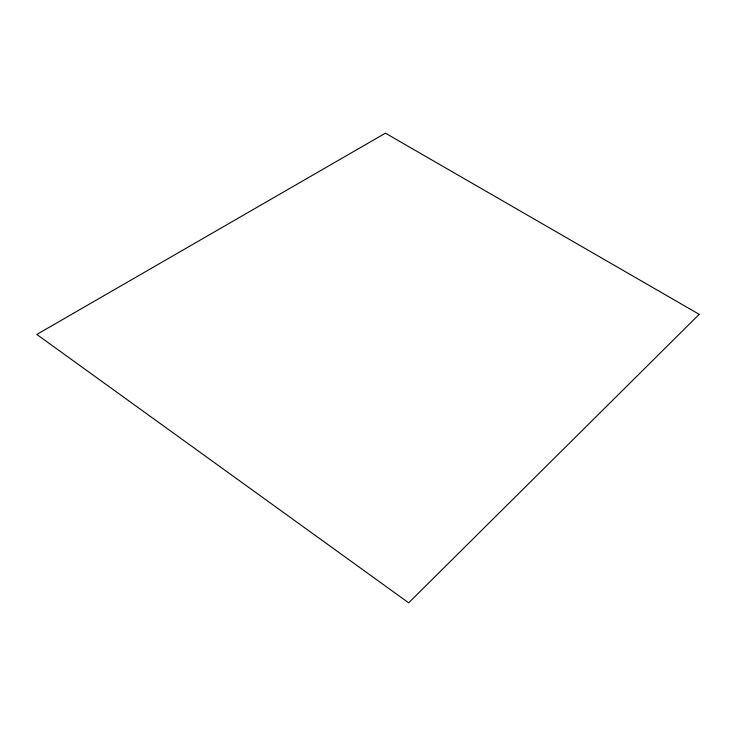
<?xml version="1.0" encoding="UTF-8"?>
<svg xmlns="http://www.w3.org/2000/svg" width="736" height="736" viewBox="0 0 736 736"><rect width="100%" height="100%" fill="white"/><g stroke="black" fill="none" stroke-linecap="round" stroke-linejoin="round"><path stroke-width="1.1" d="M699.2 314.327L408.673 602.83L36.8 334.457L385.434 133.17L699.2 314.327"/></g></svg>
